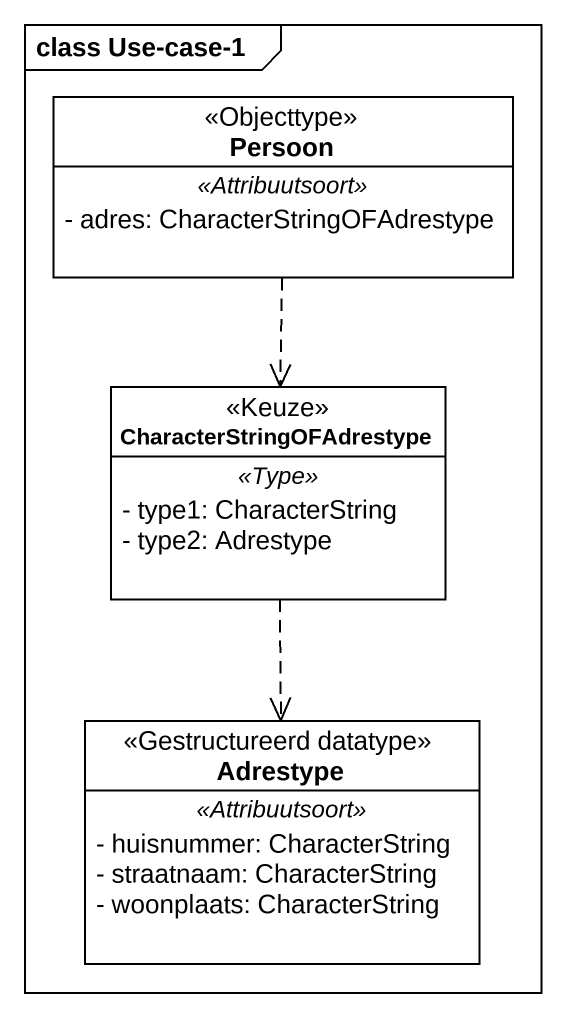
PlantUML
@startuml
mainframe class Use-case-1
hide circle
hide empty members
skinparam classAttributeIconSize 0
class Persoon <<Objecttype>> {
  .. <<Attribuutsoort>> ..
  - adres: CharacterStringOFAdrestype
}
class CharacterStringOFAdrestype <<Keuze>> {
  .. <<Type>> ..
  - type1: CharacterString
  - type2: Adrestype
}
class Adrestype <<Gestructureerd datatype>> {
  .. <<Attribuutsoort>> ..
  - huisnummer: CharacterString
  - straatnaam: CharacterString
  - woonplaats: CharacterString
}
Persoon ..> CharacterStringOFAdrestype
CharacterStringOFAdrestype ..> Adrestype
@enduml
